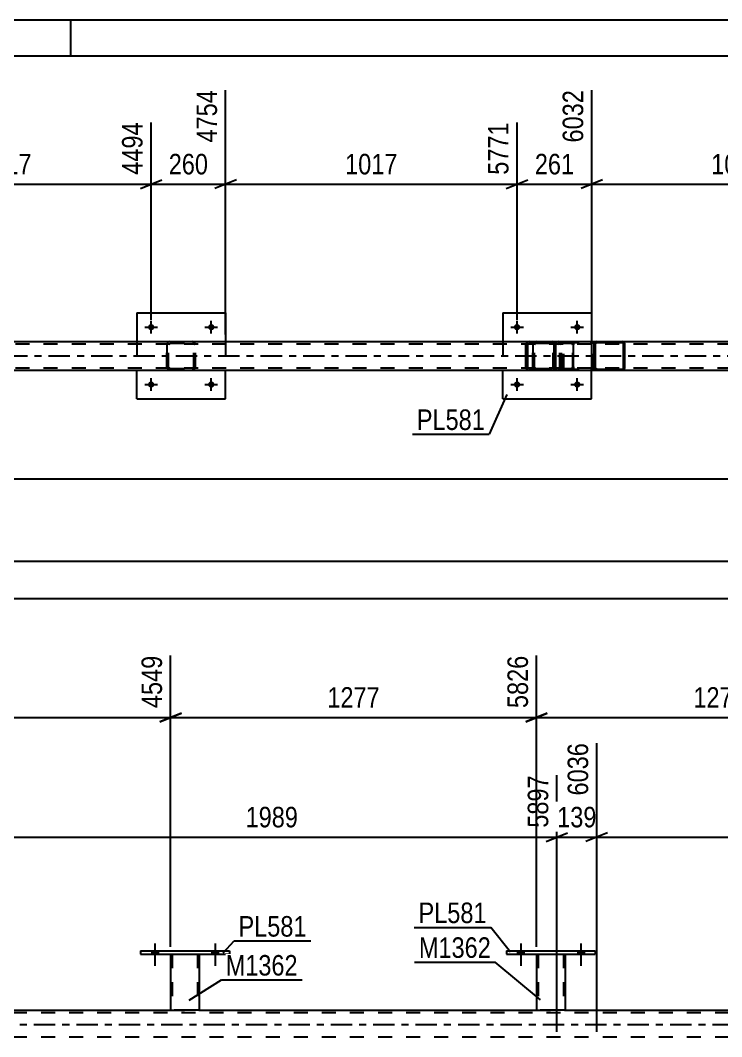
# Model space of a CAD drawing. Header units: millimetres. Extents: x 0 to 841, y 0 to 594.
# Drawn here: x 203.9 to 301.8, y 452.2 to 594 of the extents above; entities that cross this region are included whole.
import ezdxf

# ---------------------------------------------------------------- set-up
doc = ezdxf.new("R2010")
doc.units = ezdxf.units.MM
doc.linetypes.add('DXK_LINE_DOT2', pattern=[3.9198, 1.9599, -1.9599])
doc.linetypes.add('DXK_LINE_DOT3', pattern=[5.9187, 2.979, -0.9799, 0.9799, -0.9799])
doc.styles.add('Arial Narrow', font='ARIALN.TTF', dxfattribs={"height": 0.2})

# ---------------------------------------------------------------- blocks, each defined once
blk = doc.blocks.new('Unknown-318889761-1133')
at = {"color": 5, "linetype": 'Continuous'}
for p, q in [((841, 594), (0, 594)), ((211, 589), (211, 594)), ((836, 589), (5, 589))]:
    blk.add_line(p, q, dxfattribs=at)
blk = doc.blocks.new('Part-318889761-3284 - 3282')
at = {"color": 7, "linetype": 'DXK_LINE_DOT2'}
for p, q in [((101.36, 548.88), (516.03, 548.88)), ((275.02, 549.2), (287.98, 549.2)), ((101.36, 545.52), (516.03, 545.52)), ((275.02, 545.2), (287.98, 545.2))]:
    blk.add_line(p, q, dxfattribs=at)
at = {"color": 2, "linetype": 'Continuous'}
for p, q in [((202.84, 549.2), (275.02, 549.2)), ((287.98, 549.2), (360.15, 549.2)), ((202.84, 545.2), (275.02, 545.2)), ((287.98, 545.2), (360.15, 545.2))]:
    blk.add_line(p, q, dxfattribs=at)
at = {"color": 7, "linetype": 'DXK_LINE_DOT3'}
blk.add_line((101.36, 547.2), (516.03, 547.2), dxfattribs=at)
blk = doc.blocks.new('Part-318889761-3505 - 3282')
at = {"color": 2, "linetype": 'Continuous'}
for p, q in [((271.28, 553.2), (271.28, 549.2)), ((271.28, 553.2), (283.68, 553.2)), ((283.68, 553.2), (283.68, 549.2)), ((271.28, 541.2), (271.28, 545.2)), ((283.68, 541.2), (283.68, 545.2)), ((271.28, 541.2), (283.68, 541.2))]:
    blk.add_line(p, q, dxfattribs=at)
at = {"color": 7, "linetype": 'DXK_LINE_DOT2'}
for p, q in [((271.28, 549.2), (271.28, 545.2)), ((283.68, 549.2), (283.68, 545.2))]:
    blk.add_line(p, q, dxfattribs=at)
blk = doc.blocks.new('Part-318889761-3441 - 3282')
at = {"color": 7, "linetype": 'DXK_LINE_DOT2'}
for p, q in [((224.4, 548.72), (224.44, 548.9)), ((224.43, 548.88), (224.4, 548.72)), ((224.4, 545.68), (224.4, 548.72)), ((224.4, 548.72), (224.4, 548.72)), ((224.4, 548.72), (224.4, 545.68)), ((224.44, 548.9), (224.43, 548.88)), ((224.64, 548.72), (224.66, 548.81)), ((224.64, 548.72), (224.66, 548.81)), ((224.64, 545.68), (224.64, 548.72)), ((224.64, 548.72), (224.64, 548.72)), ((224.64, 545.68), (224.64, 548.72)), ((224.66, 548.81), (224.71, 548.89)), ((224.88, 549.2), (224.7, 549.16)), ((224.7, 549.16), (224.88, 549.2)), ((224.71, 548.89), (224.79, 548.94)), ((224.79, 548.94), (224.88, 548.96)), ((224.88, 549.2), (227.92, 549.2)), ((224.88, 548.96), (227.92, 548.96)), ((228.1, 549.16), (227.92, 549.2)), ((227.92, 549.2), (228.1, 549.16)), ((227.92, 548.96), (228.01, 548.94)), ((228.01, 548.94), (228.09, 548.89)), ((228.14, 548.81), (228.09, 548.89)), ((228.16, 548.72), (228.14, 548.81)), ((228.16, 548.72), (228.14, 548.81)), ((228.16, 545.68), (228.16, 548.72)), ((228.16, 548.72), (228.16, 548.72)), ((228.16, 545.68), (228.16, 548.72)), ((228.37, 548.88), (228.36, 548.9)), ((228.36, 548.9), (228.4, 548.72)), ((228.4, 548.72), (228.37, 548.88)), ((228.4, 545.68), (228.4, 548.72)), ((228.4, 548.72), (228.4, 548.72)), ((228.4, 545.68), (228.4, 548.72)), ((224.4, 545.68), (224.4, 545.68)), ((224.4, 545.68), (224.41, 545.65)), ((224.43, 545.54), (224.4, 545.68)), ((224.41, 545.65), (224.43, 545.54)), ((224.43, 545.54), (224.44, 545.49)), ((224.44, 545.49), (224.43, 545.54)), ((224.64, 545.68), (224.64, 545.68)), ((224.66, 545.59), (224.64, 545.68)), ((224.66, 545.59), (224.64, 545.68)), ((224.66, 545.59), (224.71, 545.51)), ((224.7, 545.23), (224.88, 545.2)), ((224.88, 545.2), (224.7, 545.23)), ((224.71, 545.51), (224.79, 545.46)), ((224.79, 545.46), (224.88, 545.44)), ((224.88, 545.44), (227.92, 545.44)), ((224.88, 545.2), (227.92, 545.2)), ((227.92, 545.44), (228.01, 545.46)), ((227.92, 545.2), (228.1, 545.23)), ((228.1, 545.23), (227.92, 545.2)), ((228.01, 545.46), (228.09, 545.51)), ((228.09, 545.51), (228.14, 545.59)), ((228.14, 545.59), (228.16, 545.68)), ((228.14, 545.59), (228.16, 545.68)), ((228.16, 545.68), (228.16, 545.68)), ((228.36, 545.49), (228.37, 545.54)), ((228.37, 545.54), (228.36, 545.49)), ((228.4, 545.68), (228.37, 545.54)), ((228.37, 545.54), (228.39, 545.65)), ((228.39, 545.65), (228.4, 545.68)), ((228.4, 545.68), (228.4, 545.68))]:
    blk.add_line(p, q, dxfattribs=at)
at = {"color": 7, "linetype": 'DXK_LINE_DOT3'}
blk.add_line((226.4, 547.2), (226.4, 547.2), dxfattribs=at)
at = {"color": 7, "linetype": 'DXK_LINE_DOT2'}
for centre, start, end in [((224.88, 548.72), 112.5, 157.5), ((224.88, 548.72), 112.5, 157.5), ((227.92, 548.72), 22.5, 67.5), ((227.92, 548.72), 22.5, 67.5), ((224.88, 545.68), 202.5, 247.5), ((224.88, 545.68), 202.5, 247.5), ((227.92, 545.68), 292.5, 337.5)]:
    blk.add_arc(centre, 0.48, start, end, dxfattribs=at)
blk = doc.blocks.new('Part-318889761-3498 - 3282')
at = {"linetype": 'Continuous'}
h = blk.add_hatch(dxfattribs=at)
h.set_pattern_fill('', scale=0.7, style=0, pattern_type=0)
h.set_pattern_definition([(45, (278.7043, 548.7182), (-1.5715, 1.5715), [])])
h.paths.add_polyline_path([(278.7, 545.68), (278.7, 548.72), (278.67, 548.9), (278.56, 549.06), (278.39, 549.16), (278.2, 549.2), (275.02, 549.2), (274.82, 549.16), (274.66, 549.06), (274.55, 548.9), (274.51, 548.72), (274.51, 545.68), (274.55, 545.49), (274.66, 545.34), (274.82, 545.23), (275.02, 545.2), (278.2, 545.2), (278.39, 545.23), (278.56, 545.34), (278.67, 545.49)])
h.paths.add_polyline_path([(278.38, 545.51), (278.3, 545.46), (278.2, 545.44), (275.02, 545.44), (274.92, 545.46), (274.84, 545.51), (274.79, 545.59), (274.77, 545.68), (274.77, 548.72), (274.79, 548.81), (274.84, 548.89), (274.92, 548.94), (275.02, 548.96), (278.2, 548.96), (278.3, 548.94), (278.38, 548.89), (278.43, 548.81), (278.45, 548.72), (278.45, 545.68), (278.43, 545.59)])
at = {"color": 2, "linetype": 'Continuous'}
for p, q in [((274.55, 548.9), (274.51, 548.72)), ((274.51, 545.68), (274.51, 548.72)), ((274.77, 548.72), (274.79, 548.81)), ((274.77, 545.68), (274.77, 548.72)), ((274.79, 548.81), (274.84, 548.89)), ((275.02, 549.2), (274.82, 549.16)), ((274.84, 548.89), (274.92, 548.94)), ((274.92, 548.94), (275.02, 548.96)), ((275.02, 549.2), (278.2, 549.2)), ((275.02, 548.96), (278.2, 548.96)), ((278.2, 549.2), (280.9, 549.2)), ((278.39, 549.16), (278.2, 549.2)), ((278.2, 548.96), (278.3, 548.94)), ((278.3, 548.94), (278.38, 548.89)), ((278.38, 548.89), (278.43, 548.81)), ((278.43, 548.81), (278.45, 548.72)), ((278.45, 545.68), (278.45, 548.72)), ((278.7, 548.72), (278.67, 548.9)), ((278.7, 545.68), (278.7, 548.72)), ((280.9, 549.2), (281.01, 549.16)), ((281.01, 549.16), (281.1, 549.06)), ((281.1, 549.06), (281.15, 548.9)), ((281.15, 548.9), (281.17, 548.72)), ((281.17, 545.68), (281.17, 548.72)), ((274.51, 545.68), (274.55, 545.49)), ((274.79, 545.59), (274.77, 545.68)), ((274.84, 545.51), (274.79, 545.59)), ((274.82, 545.23), (275.02, 545.2)), ((274.92, 545.46), (274.84, 545.51)), ((275.02, 545.44), (274.92, 545.46)), ((275.02, 545.44), (278.2, 545.44)), ((275.02, 545.2), (278.2, 545.2)), ((278.3, 545.46), (278.2, 545.44)), ((278.2, 545.2), (278.39, 545.23)), ((278.2, 545.2), (280.9, 545.2)), ((278.38, 545.51), (278.3, 545.46)), ((278.43, 545.59), (278.38, 545.51)), ((278.45, 545.68), (278.43, 545.59)), ((278.67, 545.49), (278.7, 545.68)), ((281.01, 545.23), (280.9, 545.2)), ((281.1, 545.34), (281.01, 545.23)), ((281.15, 545.49), (281.1, 545.34)), ((281.17, 545.68), (281.15, 545.49))]:
    blk.add_line(p, q, dxfattribs=at)
at = {"color": 7, "linetype": 'DXK_LINE_DOT2'}
for p, q in [((275.02, 549.2), (278.2, 549.2)), ((275.02, 548.96), (280.9, 548.96)), ((278.31, 548.72), (278.35, 548.9)), ((278.31, 545.68), (278.31, 548.72)), ((278.58, 548.81), (278.56, 548.72)), ((278.56, 545.68), (278.56, 548.72)), ((278.63, 548.89), (278.58, 548.81)), ((278.62, 549.16), (278.81, 549.2)), ((278.72, 548.94), (278.63, 548.89)), ((278.81, 548.96), (278.72, 548.94)), ((279.63, 548.96), (279.63, 549.2)), ((280.96, 548.94), (280.9, 548.96)), ((281, 548.89), (280.96, 548.94)), ((281.03, 548.81), (281, 548.89)), ((281.04, 548.72), (281.03, 548.81)), ((281.04, 545.68), (281.04, 548.72)), ((275.02, 545.44), (280.9, 545.44)), ((275.02, 545.2), (278.2, 545.2)), ((278.35, 545.49), (278.31, 545.68)), ((278.56, 545.68), (278.58, 545.59)), ((278.58, 545.59), (278.63, 545.51)), ((278.81, 545.2), (278.62, 545.23)), ((278.63, 545.51), (278.72, 545.46)), ((278.72, 545.46), (278.81, 545.44)), ((279.63, 545.2), (279.63, 545.44)), ((280.9, 545.44), (280.96, 545.46)), ((280.96, 545.46), (281, 545.51)), ((281, 545.51), (281.03, 545.59)), ((281.03, 545.59), (281.04, 545.68))]:
    blk.add_line(p, q, dxfattribs=at)
at = {"color": 2, "linetype": 'Continuous'}
for centre, start, end in [((275, 548.7), 111.1941, 156.1506), ((278.22, 548.7), 23.8494, 68.8059), ((275, 545.69), 203.8494, 248.8059), ((278.22, 545.69), 291.1941, 336.1506)]:
    blk.add_arc(centre, 0.492, start, end, dxfattribs=at)
at = {"color": 7, "linetype": 'DXK_LINE_DOT2'}
for centre, start, end in [((278.8, 548.7), 111.1941, 156.1506), ((278.8, 545.69), 203.8494, 248.8059)]:
    blk.add_arc(centre, 0.492, start, end, dxfattribs=at)
blk = doc.blocks.new('Part-318889761-3320 - 3282')
at = {"linetype": 'Continuous'}
h = blk.add_hatch(dxfattribs=at)
h.set_pattern_fill('', scale=0.7, style=0, pattern_type=0)
h.set_pattern_definition([(45, (288.3158, 548.8782), (-1.57154, 1.57154), [])])
h.paths.add_polyline_path([(288.32, 545.52), (288.32, 548.88), (288.29, 549), (288.22, 549.1), (288.11, 549.17), (287.98, 549.2), (284.4, 549.2), (284.27, 549.17), (284.16, 549.1), (284.08, 549), (284.06, 548.88), (284.06, 545.52), (284.08, 545.4), (284.16, 545.29), (284.27, 545.22), (284.4, 545.2), (287.98, 545.2), (288.11, 545.22), (288.22, 545.29), (288.29, 545.4)])
h.paths.add_polyline_path([(288.1, 545.41), (288.04, 545.37), (287.98, 545.36), (284.4, 545.36), (284.33, 545.37), (284.28, 545.41), (284.24, 545.46), (284.23, 545.52), (284.23, 548.88), (284.24, 548.94), (284.28, 548.99), (284.33, 549.03), (284.4, 549.04), (287.98, 549.04), (288.04, 549.03), (288.1, 548.99), (288.13, 548.94), (288.15, 548.88), (288.15, 545.52), (288.13, 545.46)])
at = {"color": 7, "linetype": 'DXK_LINE_DOT2'}
for p, q in [((279.63, 548.9), (279.65, 549)), ((279.63, 548.88), (279.63, 548.9)), ((279.63, 545.52), (279.63, 548.88)), ((279.81, 548.94), (279.8, 548.88)), ((279.8, 545.52), (279.8, 548.88)), ((279.85, 548.99), (279.81, 548.94)), ((279.84, 549.17), (279.97, 549.2)), ((279.9, 549.03), (279.85, 548.99)), ((279.97, 549.04), (279.9, 549.03)), ((279.97, 549.2), (280.9, 549.2)), ((279.97, 549.04), (287.98, 549.04)), ((283.54, 549.2), (283.67, 549.17)), ((283.61, 549.03), (283.54, 549.04)), ((283.66, 548.99), (283.61, 549.03)), ((283.7, 548.94), (283.66, 548.99)), ((283.71, 548.88), (283.7, 548.94)), ((283.71, 545.52), (283.71, 548.88)), ((283.86, 549), (283.88, 548.88)), ((283.88, 545.52), (283.88, 548.88)), ((284.4, 549.2), (287.98, 549.2)), ((279.63, 545.49), (279.63, 545.52)), ((279.65, 545.4), (279.63, 545.49)), ((279.8, 545.52), (279.81, 545.46)), ((279.81, 545.46), (279.85, 545.41)), ((279.97, 545.2), (279.84, 545.22)), ((279.85, 545.41), (279.9, 545.37)), ((279.9, 545.37), (279.97, 545.36)), ((279.97, 545.36), (287.98, 545.36)), ((279.97, 545.2), (280.9, 545.2)), ((283.54, 545.36), (283.61, 545.37)), ((283.67, 545.22), (283.54, 545.2)), ((283.61, 545.37), (283.66, 545.41)), ((283.66, 545.41), (283.7, 545.46)), ((283.7, 545.46), (283.71, 545.52)), ((283.88, 545.52), (283.86, 545.4)), ((284.4, 545.2), (287.98, 545.2))]:
    blk.add_line(p, q, dxfattribs=at)
at = {"color": 2, "linetype": 'Continuous'}
for p, q in [((280.9, 549.2), (284.4, 549.2)), ((284.08, 549), (284.06, 548.88)), ((284.06, 545.52), (284.06, 548.88)), ((284.23, 548.88), (284.24, 548.94)), ((284.23, 545.52), (284.23, 548.88)), ((284.24, 548.94), (284.28, 548.99)), ((284.4, 549.2), (284.27, 549.17)), ((284.28, 548.99), (284.33, 549.03)), ((284.33, 549.03), (284.4, 549.04)), ((284.4, 549.2), (287.98, 549.2)), ((284.4, 549.04), (287.98, 549.04)), ((288.11, 549.17), (287.98, 549.2)), ((287.98, 549.04), (288.04, 549.03)), ((288.04, 549.03), (288.1, 548.99)), ((288.1, 548.99), (288.13, 548.94)), ((288.13, 548.94), (288.15, 548.88)), ((288.15, 545.52), (288.15, 548.88)), ((288.32, 548.88), (288.29, 549)), ((288.32, 545.52), (288.32, 548.88)), ((280.9, 545.2), (284.4, 545.2)), ((284.06, 545.52), (284.08, 545.4)), ((284.24, 545.46), (284.23, 545.52)), ((284.28, 545.41), (284.24, 545.46)), ((284.27, 545.22), (284.4, 545.2)), ((284.33, 545.37), (284.28, 545.41)), ((284.4, 545.36), (284.33, 545.37)), ((284.4, 545.36), (287.98, 545.36)), ((284.4, 545.2), (287.98, 545.2)), ((288.04, 545.37), (287.98, 545.36)), ((287.98, 545.2), (288.11, 545.22)), ((288.1, 545.41), (288.04, 545.37)), ((288.13, 545.46), (288.1, 545.41)), ((288.15, 545.52), (288.13, 545.46)), ((288.29, 545.4), (288.32, 545.52))]:
    blk.add_line(p, q, dxfattribs=at)
at = {"color": 7, "linetype": 'DXK_LINE_DOT2'}
for centre, start, end in [((283.56, 548.86), 24.32, 69.2417), ((279.96, 545.53), 204.32, 249.2417), ((283.56, 545.53), 290.7583, 335.68)]:
    blk.add_arc(centre, 0.331, start, end, dxfattribs=at)
at = {"color": 2, "linetype": 'Continuous'}
for centre, start, end in [((284.39, 548.86), 110.7583, 155.68), ((287.99, 548.86), 24.32, 69.2417), ((284.39, 545.53), 204.32, 249.2417), ((287.99, 545.53), 290.7583, 335.68)]:
    blk.add_arc(centre, 0.331, start, end, dxfattribs=at)
blk = doc.blocks.new('Part-318889761-3440 - 3282')
at = {"color": 2, "linetype": 'Continuous'}
for p, q in [((220.2, 553.2), (220.2, 549.2)), ((220.2, 553.2), (232.6, 553.2)), ((232.6, 553.2), (232.6, 549.2)), ((220.2, 541.2), (220.2, 545.2)), ((232.6, 541.2), (232.6, 545.2)), ((220.2, 541.2), (232.6, 541.2))]:
    blk.add_line(p, q, dxfattribs=at)
at = {"color": 7, "linetype": 'DXK_LINE_DOT2'}
for p, q in [((220.2, 549.2), (220.2, 545.2)), ((232.6, 549.2), (232.6, 545.2))]:
    blk.add_line(p, q, dxfattribs=at)
blk = doc.blocks.new('Part-318889761-3506 - 3282')
at = {"color": 7, "linetype": 'DXK_LINE_DOT2'}
for p, q in [((275.51, 548.89), (275.48, 548.72)), ((275.48, 548.72), (275.51, 548.89)), ((275.48, 545.68), (275.48, 548.72)), ((275.48, 548.72), (275.48, 548.72)), ((275.48, 548.72), (275.48, 545.68)), ((275.52, 548.9), (275.51, 548.89)), ((275.51, 548.89), (275.52, 548.9)), ((275.72, 548.72), (275.74, 548.81)), ((275.72, 548.72), (275.74, 548.81)), ((275.72, 545.68), (275.72, 548.72)), ((275.72, 548.72), (275.72, 548.72)), ((275.72, 545.68), (275.72, 548.72)), ((275.74, 548.81), (275.79, 548.89)), ((275.96, 549.2), (275.78, 549.16)), ((275.78, 549.16), (275.96, 549.2)), ((275.79, 548.89), (275.87, 548.94)), ((275.87, 548.94), (275.96, 548.96)), ((275.96, 549.2), (279, 549.2)), ((275.96, 548.96), (279, 548.96)), ((279.18, 549.16), (279, 549.2)), ((279, 549.2), (279.18, 549.16)), ((279, 548.96), (279.09, 548.94)), ((279.09, 548.94), (279.17, 548.89)), ((279.22, 548.81), (279.17, 548.89)), ((279.24, 548.72), (279.22, 548.81)), ((279.24, 548.72), (279.22, 548.81)), ((279.24, 545.68), (279.24, 548.72)), ((279.24, 548.72), (279.24, 548.72)), ((279.24, 545.68), (279.24, 548.72)), ((279.48, 548.72), (279.44, 548.9)), ((279.44, 548.9), (279.48, 548.72)), ((279.48, 545.68), (279.48, 548.72)), ((279.48, 548.72), (279.48, 548.72)), ((279.48, 545.68), (279.48, 548.72)), ((275.48, 545.68), (275.48, 545.68)), ((275.48, 545.68), (275.49, 545.65)), ((275.51, 545.54), (275.48, 545.68)), ((275.49, 545.65), (275.51, 545.54)), ((275.51, 545.54), (275.52, 545.49)), ((275.52, 545.49), (275.51, 545.54)), ((275.72, 545.68), (275.72, 545.68)), ((275.74, 545.59), (275.72, 545.68)), ((275.74, 545.59), (275.72, 545.68)), ((275.74, 545.59), (275.79, 545.51)), ((275.78, 545.23), (275.96, 545.2)), ((275.96, 545.2), (275.78, 545.23)), ((275.79, 545.51), (275.87, 545.46)), ((275.87, 545.46), (275.96, 545.44)), ((275.96, 545.44), (279, 545.44)), ((275.96, 545.2), (279, 545.2)), ((279, 545.44), (279.09, 545.46)), ((279, 545.2), (279.18, 545.23)), ((279.18, 545.23), (279, 545.2)), ((279.09, 545.46), (279.17, 545.51)), ((279.17, 545.51), (279.22, 545.59)), ((279.22, 545.59), (279.24, 545.68)), ((279.22, 545.59), (279.24, 545.68)), ((279.24, 545.68), (279.24, 545.68)), ((279.44, 545.49), (279.45, 545.54)), ((279.45, 545.54), (279.44, 545.49)), ((279.48, 545.68), (279.45, 545.54)), ((279.45, 545.54), (279.47, 545.65)), ((279.47, 545.65), (279.48, 545.68)), ((279.48, 545.68), (279.48, 545.68))]:
    blk.add_line(p, q, dxfattribs=at)
at = {"color": 7, "linetype": 'DXK_LINE_DOT3'}
blk.add_line((277.48, 547.2), (277.48, 547.2), dxfattribs=at)
at = {"color": 7, "linetype": 'DXK_LINE_DOT2'}
for centre, start, end in [((275.96, 548.72), 112.5, 157.5), ((275.96, 548.72), 112.5, 157.5), ((279, 548.72), 22.5, 67.5), ((279, 548.72), 22.5, 67.5), ((275.96, 545.68), 202.5, 247.5), ((275.96, 545.68), 202.5, 247.5), ((279, 545.68), 292.5, 337.5), ((279, 545.68), 292.5, 337.5)]:
    blk.add_arc(centre, 0.48, start, end, dxfattribs=at)
blk = doc.blocks.new('Bolt-318889761-3556 - 3282')
at = {"linetype": 'Continuous'}
for points in [[(221.76, 543.2, -1), (222.64, 543.2, -1)], [(230.16, 543.2, -1), (231.04, 543.2, -1)]]:
    blk.add_hatch(color=1, dxfattribs=at).paths.add_polyline_path(points)
at = {"color": 1, "linetype": 'Continuous'}
for p, q in [((221.32, 543.2), (223.08, 543.2)), ((222.2, 542.32), (222.2, 544.08)), ((229.72, 543.2), (231.48, 543.2)), ((230.6, 542.32), (230.6, 544.08))]:
    blk.add_line(p, q, dxfattribs=at)
blk = doc.blocks.new('Bolt-318889761-3557 - 3282')
at = {"linetype": 'Continuous'}
for points in [[(221.76, 551.2, -1), (222.64, 551.2, -1)], [(230.16, 551.2, -1), (231.04, 551.2, -1)]]:
    blk.add_hatch(color=1, dxfattribs=at).paths.add_polyline_path(points)
at = {"color": 1, "linetype": 'Continuous'}
for p, q in [((222.2, 550.32), (222.2, 552.08)), ((230.6, 550.32), (230.6, 552.08)), ((221.32, 551.2), (223.08, 551.2)), ((229.72, 551.2), (231.48, 551.2))]:
    blk.add_line(p, q, dxfattribs=at)
blk = doc.blocks.new('Bolt-318889761-3564 - 3282')
at = {"linetype": 'Continuous'}
for points in [[(272.84, 543.2, -1), (273.72, 543.2, -1)], [(281.24, 543.2, -1), (282.12, 543.2, -1)]]:
    blk.add_hatch(color=1, dxfattribs=at).paths.add_polyline_path(points)
at = {"color": 1, "linetype": 'Continuous'}
for p, q in [((272.4, 543.2), (274.16, 543.2)), ((273.28, 542.32), (273.28, 544.08)), ((280.8, 543.2), (282.56, 543.2)), ((281.68, 542.32), (281.68, 544.08))]:
    blk.add_line(p, q, dxfattribs=at)
blk = doc.blocks.new('Bolt-318889761-3565 - 3282')
at = {"linetype": 'Continuous'}
for points in [[(272.84, 551.2, -1), (273.72, 551.2, -1)], [(281.24, 551.2, -1), (282.12, 551.2, -1)]]:
    blk.add_hatch(color=1, dxfattribs=at).paths.add_polyline_path(points)
at = {"color": 1, "linetype": 'Continuous'}
for p, q in [((273.28, 550.32), (273.28, 552.08)), ((281.68, 550.32), (281.68, 552.08)), ((272.4, 551.2), (274.16, 551.2)), ((280.8, 551.2), (282.56, 551.2))]:
    blk.add_line(p, q, dxfattribs=at)
blk = doc.blocks.new('Part-318889761-1607 - 1356')
at = {"color": 7, "linetype": 'DXK_LINE_DOT2'}
for p, q in [((57.88, 455.59), (516.55, 455.59)), ((224.92, 455.91), (228.92, 455.91)), ((276, 455.91), (280, 455.91)), ((57.88, 452.23), (516.55, 452.23))]:
    blk.add_line(p, q, dxfattribs=at)
at = {"color": 2, "linetype": 'Continuous'}
for p, q in [((177.84, 455.91), (224.92, 455.91)), ((228.92, 455.91), (276, 455.91)), ((280, 455.91), (327.08, 455.91))]:
    blk.add_line(p, q, dxfattribs=at)
at = {"color": 7, "linetype": 'DXK_LINE_DOT3'}
blk.add_line((57.88, 453.91), (516.55, 453.91), dxfattribs=at)
blk = doc.blocks.new('Part-318889761-1612 - 1356')
at = {"color": 7, "linetype": 'DXK_LINE_DOT2'}
for p, q in [((276, 463.76), (280, 463.76)), ((276, 463.75), (276, 463.76)), ((276, 463.76), (276, 463.75)), ((276.24, 463.76), (276.24, 455.91)), ((279.76, 463.76), (279.76, 455.91)), ((280, 463.76), (280, 463.75)), ((280, 463.75), (280, 463.76)), ((279.74, 455.91), (279.76, 455.91))]:
    blk.add_line(p, q, dxfattribs=at)
at = {"color": 2, "linetype": 'Continuous'}
for p, q in [((276, 463.75), (276, 455.91)), ((280, 463.75), (280, 455.91)), ((276, 455.91), (276.48, 455.91)), ((279.96, 455.91), (276.48, 455.91)), ((280, 455.91), (279.96, 455.91))]:
    blk.add_line(p, q, dxfattribs=at)
blk = doc.blocks.new('Bolt-318889761-1620 - 1356')
at = {"linetype": 'Continuous'}
for points in [[(222.28, 463.75), (223.16, 463.75), (223.16, 464.23), (222.28, 464.23)], [(230.68, 463.75), (231.56, 463.75), (231.56, 464.23), (230.68, 464.23)]]:
    blk.add_hatch(color=1, dxfattribs=at).paths.add_polyline_path(points)
at = {"color": 1, "linetype": 'Continuous'}
for p, q in [((222.72, 465.23), (222.72, 462.11)), ((231.12, 465.23), (231.12, 462.11)), ((222.28, 464.23), (222.28, 463.75)), ((223.16, 464.23), (223.16, 463.75)), ((230.68, 464.23), (230.68, 463.75)), ((231.56, 464.23), (231.56, 463.75))]:
    blk.add_line(p, q, dxfattribs=at)
blk = doc.blocks.new('Bolt-318889761-1621 - 1356')
at = {"linetype": 'Continuous'}
for points in [[(222.28, 463.75), (223.16, 463.75), (223.16, 464.23), (222.28, 464.23)], [(230.68, 463.75), (231.56, 463.75), (231.56, 464.23), (230.68, 464.23)]]:
    blk.add_hatch(color=1, dxfattribs=at).paths.add_polyline_path(points)
at = {"color": 1, "linetype": 'Continuous'}
for p, q in [((222.72, 465.23), (222.72, 462.11)), ((231.12, 465.23), (231.12, 462.11)), ((222.28, 464.23), (222.28, 463.75)), ((223.16, 464.23), (223.16, 463.75)), ((230.68, 464.23), (230.68, 463.75)), ((231.56, 464.23), (231.56, 463.75))]:
    blk.add_line(p, q, dxfattribs=at)
blk = doc.blocks.new('Bolt-318889761-1622 - 1356')
at = {"linetype": 'Continuous'}
for points in [[(273.36, 463.75), (274.24, 463.75), (274.24, 464.23), (273.36, 464.23)], [(281.76, 463.75), (282.64, 463.75), (282.64, 464.23), (281.76, 464.23)]]:
    blk.add_hatch(color=1, dxfattribs=at).paths.add_polyline_path(points)
at = {"color": 1, "linetype": 'Continuous'}
for p, q in [((273.8, 465.23), (273.8, 462.11)), ((282.2, 465.23), (282.2, 462.11)), ((273.36, 464.23), (273.36, 463.75)), ((274.24, 464.23), (274.24, 463.75)), ((281.76, 464.23), (281.76, 463.75)), ((282.64, 464.23), (282.64, 463.75))]:
    blk.add_line(p, q, dxfattribs=at)
blk = doc.blocks.new('Part-318889761-1729 - 1356')
at = {"color": 7, "linetype": 'DXK_LINE_DOT2'}
for p, q in [((224.92, 463.76), (228.92, 463.76)), ((224.92, 463.75), (224.92, 463.76)), ((224.92, 463.76), (224.92, 463.75)), ((225.16, 463.76), (225.16, 455.91)), ((228.68, 463.76), (228.68, 455.91)), ((228.92, 463.76), (228.92, 463.75)), ((228.92, 463.75), (228.92, 463.76)), ((228.66, 455.91), (228.68, 455.91))]:
    blk.add_line(p, q, dxfattribs=at)
at = {"color": 2, "linetype": 'Continuous'}
for p, q in [((224.92, 463.75), (224.92, 455.91)), ((228.92, 463.75), (228.92, 455.91)), ((224.92, 455.91), (225.4, 455.91)), ((228.88, 455.91), (225.4, 455.91)), ((228.92, 455.91), (228.88, 455.91))]:
    blk.add_line(p, q, dxfattribs=at)
blk = doc.blocks.new('Part-318889761-1764 - 1356')
at = {"color": 2, "linetype": 'Continuous'}
for p, q in [((220.72, 464.23), (220.72, 463.75)), ((220.72, 464.23), (233.12, 464.23)), ((220.72, 463.75), (233.12, 463.75)), ((233.12, 464.23), (233.12, 463.75))]:
    blk.add_line(p, q, dxfattribs=at)
blk = doc.blocks.new('Part-318889761-1769 - 1356')
at = {"color": 2, "linetype": 'Continuous'}
for p, q in [((271.8, 464.23), (271.8, 463.75)), ((271.8, 464.23), (284.2, 464.23)), ((271.8, 463.75), (284.2, 463.75)), ((284.2, 464.23), (284.2, 463.75))]:
    blk.add_line(p, q, dxfattribs=at)
blk = doc.blocks.new('Bolt-318889761-1770 - 1356')
at = {"linetype": 'Continuous'}
for points in [[(273.36, 463.75), (274.24, 463.75), (274.24, 464.23), (273.36, 464.23)], [(281.76, 463.75), (282.64, 463.75), (282.64, 464.23), (281.76, 464.23)]]:
    blk.add_hatch(color=1, dxfattribs=at).paths.add_polyline_path(points)
at = {"color": 1, "linetype": 'Continuous'}
for p, q in [((273.8, 465.23), (273.8, 462.11)), ((282.2, 465.23), (282.2, 462.11)), ((273.36, 464.23), (273.36, 463.75)), ((274.24, 464.23), (274.24, 463.75)), ((281.76, 464.23), (281.76, 463.75)), ((282.64, 464.23), (282.64, 463.75))]:
    blk.add_line(p, q, dxfattribs=at)
blk = doc.blocks.new('StraightDimension-318889761-3810 - 3282')
at = {"color": 7, "linetype": 'Continuous'}
blk.add_line((64.24, 530.03), (707.81, 530.03), dxfattribs=at)
blk = doc.blocks.new('StraightDimension-318889761-3712 - 3282')
at = {"color": 7, "linetype": 'Continuous'}
blk.add_line((63.6, 513.37), (764.9, 513.37), dxfattribs=at)
blk = doc.blocks.new('StraightDimension-318889761-3911 - 3282')
at = {"color": 7, "linetype": 'Continuous'}
for p, q in [((181.52, 550.21), (181.52, 584.27)), ((222.2, 552.2), (222.2, 579.77)), ((183.02, 571.76), (180.02, 570.56)), ((220.7, 570.56), (223.7, 571.76)), ((181.52, 571.16), (222.2, 571.16))]:
    blk.add_line(p, q, dxfattribs=at)
at = {"color": 0}
blk.add_wipeout([(206.12, 571.91), (206.12, 576.11), (197.6, 576.11), (197.6, 571.91)], dxfattribs=at)
at = {"color": 3, "style": 'Arial Narrow'}
blk.add_text('1017', height=2.863, dxfattribs=at).set_placement((198.2, 572.51))
at = {"color": 0, "linetype": 'Continuous'}
blk.add_wipeout([(221.6, 580.37), (217.4, 580.37), (217.4, 571.86), (221.6, 571.86)], dxfattribs=at)
at = {"color": 3, "linetype": 'Continuous', "style": 'Arial Narrow'}
blk.add_text('4494', height=2.863, rotation=90.0002, dxfattribs=at).set_placement((221, 572.46))
blk = doc.blocks.new('StraightDimension-318889761-3922 - 3282')
at = {"color": 7, "linetype": 'Continuous'}
for p, q in [((232.6, 550.2), (232.6, 584.27)), ((222.2, 552.2), (222.2, 579.77)), ((220.7, 570.56), (223.7, 571.76)), ((234.1, 571.76), (231.1, 570.56)), ((222.2, 571.16), (232.6, 571.16))]:
    blk.add_line(p, q, dxfattribs=at)
at = {"color": 0}
blk.add_wipeout([(230.74, 571.91), (230.74, 576.11), (224.06, 576.11), (224.06, 571.91)], dxfattribs=at)
at = {"color": 3, "style": 'Arial Narrow'}
blk.add_text('260', height=2.863, dxfattribs=at).set_placement((224.66, 572.51))
at = {"color": 0, "linetype": 'Continuous'}
blk.add_wipeout([(232, 584.87), (227.8, 584.87), (227.8, 576.36), (232, 576.36)], dxfattribs=at)
at = {"color": 3, "linetype": 'Continuous', "style": 'Arial Narrow'}
blk.add_text('4754', height=2.863, rotation=90.0002, dxfattribs=at).set_placement((231.4, 576.96))
blk = doc.blocks.new('StraightDimension-318889761-3930 - 3282')
at = {"color": 7, "linetype": 'Continuous'}
for p, q in [((232.6, 550.2), (232.6, 584.27)), ((273.28, 552.2), (273.28, 579.77)), ((234.1, 571.76), (231.1, 570.56)), ((271.78, 570.56), (274.78, 571.76)), ((232.6, 571.16), (273.28, 571.16))]:
    blk.add_line(p, q, dxfattribs=at)
at = {"color": 0}
blk.add_wipeout([(257.2, 571.91), (257.2, 576.11), (248.68, 576.11), (248.68, 571.91)], dxfattribs=at)
at = {"color": 3, "style": 'Arial Narrow'}
blk.add_text('1017', height=2.863, dxfattribs=at).set_placement((249.28, 572.51))
at = {"color": 0, "linetype": 'Continuous'}
blk.add_wipeout([(272.68, 580.37), (268.48, 580.37), (268.48, 571.86), (272.68, 571.86)], dxfattribs=at)
at = {"color": 3, "linetype": 'Continuous', "style": 'Arial Narrow'}
blk.add_text('5771', height=2.863, rotation=90.0002, dxfattribs=at).set_placement((272.08, 572.46))
blk = doc.blocks.new('StraightDimension-318889761-3938 - 3282')
at = {"color": 7, "linetype": 'Continuous'}
for p, q in [((283.71, 550.2), (283.71, 584.27)), ((273.28, 552.2), (273.28, 579.77)), ((271.78, 570.56), (274.78, 571.76)), ((285.21, 571.76), (282.21, 570.56)), ((273.28, 571.16), (283.71, 571.16))]:
    blk.add_line(p, q, dxfattribs=at)
at = {"color": 0}
blk.add_wipeout([(281.84, 571.91), (281.84, 576.11), (275.16, 576.11), (275.16, 571.91)], dxfattribs=at)
at = {"color": 3, "style": 'Arial Narrow'}
blk.add_text('261', height=2.863, dxfattribs=at).set_placement((275.76, 572.51))
at = {"color": 0, "linetype": 'Continuous'}
blk.add_wipeout([(283.11, 584.87), (278.91, 584.87), (278.91, 576.36), (283.11, 576.36)], dxfattribs=at)
at = {"color": 3, "linetype": 'Continuous', "style": 'Arial Narrow'}
blk.add_text('6032', height=2.863, rotation=90.0002, dxfattribs=at).set_placement((282.51, 576.96))
blk = doc.blocks.new('StraightDimension-318889761-3949 - 3282')
at = {"color": 7, "linetype": 'Continuous'}
for p, q in [((283.71, 550.2), (283.71, 584.27)), ((324.36, 552.2), (324.36, 579.77)), ((285.21, 571.76), (282.21, 570.56)), ((322.86, 570.56), (325.86, 571.76)), ((283.71, 571.16), (324.36, 571.16))]:
    blk.add_line(p, q, dxfattribs=at)
at = {"color": 0}
blk.add_wipeout([(308.29, 571.91), (308.29, 576.11), (299.78, 576.11), (299.78, 571.91)], dxfattribs=at)
at = {"color": 3, "style": 'Arial Narrow'}
blk.add_text('1016', height=2.863, dxfattribs=at).set_placement((300.38, 572.51))
at = {"color": 0, "linetype": 'Continuous'}
blk.add_wipeout([(323.76, 580.37), (319.56, 580.37), (319.56, 571.86), (323.76, 571.86)], dxfattribs=at)
at = {"color": 3, "linetype": 'Continuous', "style": 'Arial Narrow'}
blk.add_text('7048', height=2.863, rotation=90.0002, dxfattribs=at).set_placement((323.16, 572.46))
blk = doc.blocks.new('StraightDimension-318889761-34112 - 3282')
at = {"color": 7, "linetype": 'Continuous'}
blk.add_line((64.24, 518.55), (764.26, 518.55), dxfattribs=at)
blk = doc.blocks.new('StraightDimension-318889761-2151 - 1356')
at = {"color": 7, "linetype": 'Continuous'}
for p, q in [((199.27, 452.91), (199.27, 493.19)), ((278.83, 452.91), (278.83, 488.69)), ((200.77, 480.68), (197.77, 479.48)), ((277.33, 479.48), (280.33, 480.68)), ((199.27, 480.08), (278.83, 480.08))]:
    blk.add_line(p, q, dxfattribs=at)
at = {"color": 0}
blk.add_wipeout([(243.31, 480.83), (243.31, 485.03), (234.79, 485.03), (234.79, 480.83)], dxfattribs=at)
at = {"color": 3, "style": 'Arial Narrow'}
blk.add_text('1989', height=2.863, dxfattribs=at).set_placement((235.39, 481.43))
at = {"color": 0, "linetype": 'Continuous'}
blk.add_wipeout([(278.23, 489.29), (274.03, 489.29), (274.03, 480.78), (278.23, 480.78)], dxfattribs=at)
at = {"color": 3, "linetype": 'Continuous', "style": 'Arial Narrow'}
blk.add_text('5897', height=2.863, rotation=90.0002, dxfattribs=at).set_placement((277.63, 481.38))
blk = doc.blocks.new('StraightDimension-318889761-1981 - 1356')
at = {"color": 7, "linetype": 'Continuous'}
for p, q in [((224.92, 464.76), (224.92, 505.38)), ((276, 464.76), (276, 505.38)), ((226.42, 497.37), (223.42, 496.17)), ((224.92, 496.77), (276, 496.77)), ((274.5, 496.17), (277.5, 497.37))]:
    blk.add_line(p, q, dxfattribs=at)
at = {"color": 0}
blk.add_wipeout([(254.72, 497.52), (254.72, 501.72), (246.2, 501.72), (246.2, 497.52)], dxfattribs=at)
at = {"color": 3, "style": 'Arial Narrow'}
blk.add_text('1277', height=2.863, dxfattribs=at).set_placement((246.8, 498.12))
at = {"color": 0, "linetype": 'Continuous'}
blk.add_wipeout([(275.4, 505.98), (271.2, 505.98), (271.2, 497.47), (275.4, 497.47)], dxfattribs=at)
at = {"color": 3, "linetype": 'Continuous', "style": 'Arial Narrow'}
blk.add_text('5826', height=2.863, rotation=90.0002, dxfattribs=at).set_placement((274.8, 498.07))
blk = doc.blocks.new('StraightDimension-318889761-2169 - 1356')
at = {"color": 7, "linetype": 'Continuous'}
for p, q in [((284.4, 452.91), (284.4, 493.19)), ((278.83, 452.91), (278.83, 488.69)), ((277.33, 479.48), (280.33, 480.68)), ((285.9, 480.68), (282.9, 479.48)), ((278.83, 480.08), (284.4, 480.08))]:
    blk.add_line(p, q, dxfattribs=at)
at = {"color": 0}
blk.add_wipeout([(284.96, 480.83), (284.96, 485.03), (278.28, 485.03), (278.28, 480.83)], dxfattribs=at)
at = {"color": 3, "style": 'Arial Narrow'}
blk.add_text('139', height=2.863, dxfattribs=at).set_placement((278.88, 481.43))
at = {"color": 0, "linetype": 'Continuous'}
blk.add_wipeout([(283.8, 493.79), (279.6, 493.79), (279.6, 485.28), (283.8, 485.28)], dxfattribs=at)
at = {"color": 3, "linetype": 'Continuous', "style": 'Arial Narrow'}
blk.add_text('6036', height=2.863, rotation=90.0002, dxfattribs=at).set_placement((283.2, 485.88))
blk = doc.blocks.new('StraightDimension-318889761-1980 - 1356')
at = {"color": 7, "linetype": 'Continuous'}
for p, q in [((276, 464.76), (276, 505.38)), ((327.08, 464.76), (327.08, 505.38)), ((277.5, 497.37), (274.5, 496.17)), ((276, 496.77), (327.08, 496.77)), ((325.58, 496.17), (328.58, 497.37))]:
    blk.add_line(p, q, dxfattribs=at)
at = {"color": 0}
blk.add_wipeout([(305.8, 497.52), (305.8, 501.72), (297.29, 501.72), (297.29, 497.52)], dxfattribs=at)
at = {"color": 3, "style": 'Arial Narrow'}
blk.add_text('1277', height=2.863, dxfattribs=at).set_placement((297.89, 498.12))
at = {"color": 0, "linetype": 'Continuous'}
blk.add_wipeout([(326.48, 505.98), (322.28, 505.98), (322.28, 497.47), (326.48, 497.47)], dxfattribs=at)
at = {"color": 3, "linetype": 'Continuous', "style": 'Arial Narrow'}
blk.add_text('7103', height=2.863, rotation=90.0002, dxfattribs=at).set_placement((325.88, 498.07))
blk = doc.blocks.new('StraightDimension-318889761-1982 - 1356')
at = {"color": 7, "linetype": 'Continuous'}
for p, q in [((173.84, 464.76), (173.84, 505.38)), ((224.92, 464.76), (224.92, 505.38)), ((175.34, 497.37), (172.34, 496.17)), ((173.84, 496.77), (224.92, 496.77)), ((223.42, 496.17), (226.42, 497.37))]:
    blk.add_line(p, q, dxfattribs=at)
at = {"color": 0}
blk.add_wipeout([(203.64, 497.52), (203.64, 501.72), (195.12, 501.72), (195.12, 497.52)], dxfattribs=at)
at = {"color": 3, "style": 'Arial Narrow'}
blk.add_text('1277', height=2.863, dxfattribs=at).set_placement((195.72, 498.12))
at = {"color": 0, "linetype": 'Continuous'}
blk.add_wipeout([(224.32, 505.98), (220.12, 505.98), (220.12, 497.47), (224.32, 497.47)], dxfattribs=at)
at = {"color": 3, "linetype": 'Continuous', "style": 'Arial Narrow'}
blk.add_text('4549', height=2.863, rotation=90.0002, dxfattribs=at).set_placement((223.72, 498.07))
blk = doc.blocks.new('StraightDimension-318889761-2184 - 1356')
at = {"color": 7, "linetype": 'Continuous'}
for p, q in [((284.4, 452.91), (284.4, 493.19)), ((363.96, 452.91), (363.96, 488.69)), ((285.9, 480.68), (282.9, 479.48)), ((362.46, 479.48), (365.46, 480.68)), ((284.4, 480.08), (363.96, 480.08))]:
    blk.add_line(p, q, dxfattribs=at)
at = {"color": 0}
blk.add_wipeout([(328.44, 480.83), (328.44, 485.03), (319.93, 485.03), (319.93, 480.83)], dxfattribs=at)
at = {"color": 3, "style": 'Arial Narrow'}
blk.add_text('1989', height=2.863, dxfattribs=at).set_placement((320.53, 481.43))
at = {"color": 0, "linetype": 'Continuous'}
blk.add_wipeout([(363.36, 489.29), (359.16, 489.29), (359.16, 480.78), (363.36, 480.78)], dxfattribs=at)
at = {"color": 3, "linetype": 'Continuous', "style": 'Arial Narrow'}
blk.add_text('8025', height=2.863, rotation=90.0002, dxfattribs=at).set_placement((362.76, 481.38))
blk = doc.blocks.new('Mark-318889761-3501 - 3282')
at = {"color": 0}
blk.add_wipeout([(268.79, 536.86), (268.79, 539.86), (259.29, 539.86), (259.29, 536.86)], dxfattribs=at)
blk.add_wipeout([(268.79, 536.86), (268.79, 539.86), (259.29, 539.86), (259.29, 536.86)], dxfattribs=at)
at = {"color": 30, "linetype": 'Continuous'}
for p in [(271.86, 541.83), (258.69, 536.26)]:
    blk.add_line(p, (269.39, 536.26), dxfattribs=at)
at = {"color": 3, "style": 'Arial Narrow'}
blk.add_text('PL581', height=2.863, dxfattribs=at).set_placement((259.29, 536.86))
blk = doc.blocks.new('Mark-318889761-1608 - 1356')
at = {"color": 0}
blk.add_wipeout([(269.63, 463.23), (269.63, 466.23), (259.58, 466.23), (259.58, 463.23)], dxfattribs=at)
blk.add_wipeout([(269.63, 463.23), (269.63, 466.23), (259.58, 466.23), (259.58, 463.23)], dxfattribs=at)
at = {"color": 30, "linetype": 'Continuous'}
for p in [(258.98, 462.63), (276.56, 457.39)]:
    blk.add_line(p, (270.23, 462.63), dxfattribs=at)
at = {"color": 3, "style": 'Arial Narrow'}
blk.add_text('M1362', height=2.863, dxfattribs=at).set_placement((259.58, 463.23))
blk = doc.blocks.new('Mark-318889761-1725 - 1356')
at = {"color": 0}
blk.add_wipeout([(242.66, 460.76), (242.66, 463.76), (232.61, 463.76), (232.61, 460.76)], dxfattribs=at)
blk.add_wipeout([(242.66, 460.76), (242.66, 463.76), (232.61, 463.76), (232.61, 460.76)], dxfattribs=at)
at = {"color": 30, "linetype": 'Continuous'}
for p, q in [((227.51, 457.31), (232.01, 460.16)), ((232.01, 460.16), (243.26, 460.16))]:
    blk.add_line(p, q, dxfattribs=at)
at = {"color": 3, "style": 'Arial Narrow'}
blk.add_text('M1362', height=2.863, dxfattribs=at).set_placement((232.61, 460.76))
blk = doc.blocks.new('Mark-318889761-1760 - 1356')
at = {"color": 0}
blk.add_wipeout([(243.9, 466.19), (243.9, 469.19), (234.4, 469.19), (234.4, 466.19)], dxfattribs=at)
blk.add_wipeout([(243.9, 466.19), (243.9, 469.19), (234.4, 469.19), (234.4, 466.19)], dxfattribs=at)
at = {"color": 30, "linetype": 'Continuous'}
for p, q in [((232.25, 463.93), (233.8, 465.59)), ((233.8, 465.59), (244.5, 465.59))]:
    blk.add_line(p, q, dxfattribs=at)
at = {"color": 3, "style": 'Arial Narrow'}
blk.add_text('PL581', height=2.863, dxfattribs=at).set_placement((234.4, 466.19))
blk = doc.blocks.new('Mark-318889761-1765 - 1356')
at = {"color": 0}
blk.add_wipeout([(269.04, 468.08), (269.04, 471.08), (259.53, 471.08), (259.53, 468.08)], dxfattribs=at)
blk.add_wipeout([(269.04, 468.08), (269.04, 471.08), (259.53, 471.08), (259.53, 468.08)], dxfattribs=at)
at = {"color": 30, "linetype": 'Continuous'}
for p in [(258.93, 467.48), (272.36, 464.04)]:
    blk.add_line(p, (269.64, 467.48), dxfattribs=at)
at = {"color": 3, "style": 'Arial Narrow'}
blk.add_text('PL581', height=2.863, dxfattribs=at).set_placement((259.53, 468.08))

msp = doc.modelspace()

# ---------------------------------------------------------------- block references
for name in ['Unknown-318889761-1133', 'Part-318889761-3440 - 3282', 'Part-318889761-3505 - 3282', 'Bolt-318889761-3557 - 3282', 'Bolt-318889761-3565 - 3282', 'Part-318889761-3284 - 3282', 'Part-318889761-3441 - 3282', 'Part-318889761-3498 - 3282', 'Part-318889761-3506 - 3282', 'Part-318889761-3320 - 3282', 'Bolt-318889761-3556 - 3282', 'Bolt-318889761-3564 - 3282', 'Bolt-318889761-1620 - 1356', 'Bolt-318889761-1621 - 1356', 'Bolt-318889761-1622 - 1356', 'Bolt-318889761-1770 - 1356', 'Part-318889761-1764 - 1356', 'Part-318889761-1729 - 1356', 'Part-318889761-1769 - 1356', 'Part-318889761-1612 - 1356', 'Part-318889761-1607 - 1356']:
    msp.add_blockref(name, (0, 0))

# ---------------------------------------------------------------- next in the draw order: block references
for name in ['StraightDimension-318889761-3911 - 3282', 'StraightDimension-318889761-3810 - 3282', 'StraightDimension-318889761-2151 - 1356']:
    msp.add_blockref(name, (0, 0))

# ---------------------------------------------------------------- next in the draw order: block references
for name in ['StraightDimension-318889761-3922 - 3282', 'StraightDimension-318889761-3712 - 3282', 'StraightDimension-318889761-1981 - 1356', 'Mark-318889761-1725 - 1356']:
    msp.add_blockref(name, (0, 0))

# ---------------------------------------------------------------- next in the draw order: block references
for name in ['StraightDimension-318889761-3930 - 3282', 'StraightDimension-318889761-34112 - 3282', 'StraightDimension-318889761-1982 - 1356', 'StraightDimension-318889761-2169 - 1356', 'Mark-318889761-1760 - 1356']:
    msp.add_blockref(name, (0, 0))

# ---------------------------------------------------------------- next in the draw order: block references
for name in ['StraightDimension-318889761-3938 - 3282', 'Mark-318889761-3501 - 3282', 'StraightDimension-318889761-1980 - 1356']:
    msp.add_blockref(name, (0, 0))

# ---------------------------------------------------------------- next in the draw order: block references
for name in ['StraightDimension-318889761-3949 - 3282', 'StraightDimension-318889761-2184 - 1356', 'Mark-318889761-1608 - 1356']:
    msp.add_blockref(name, (0, 0))

# ---------------------------------------------------------------- next in the draw order: block references
msp.add_blockref('Mark-318889761-1765 - 1356', (0, 0))

doc.saveas('drawing.dxf')
